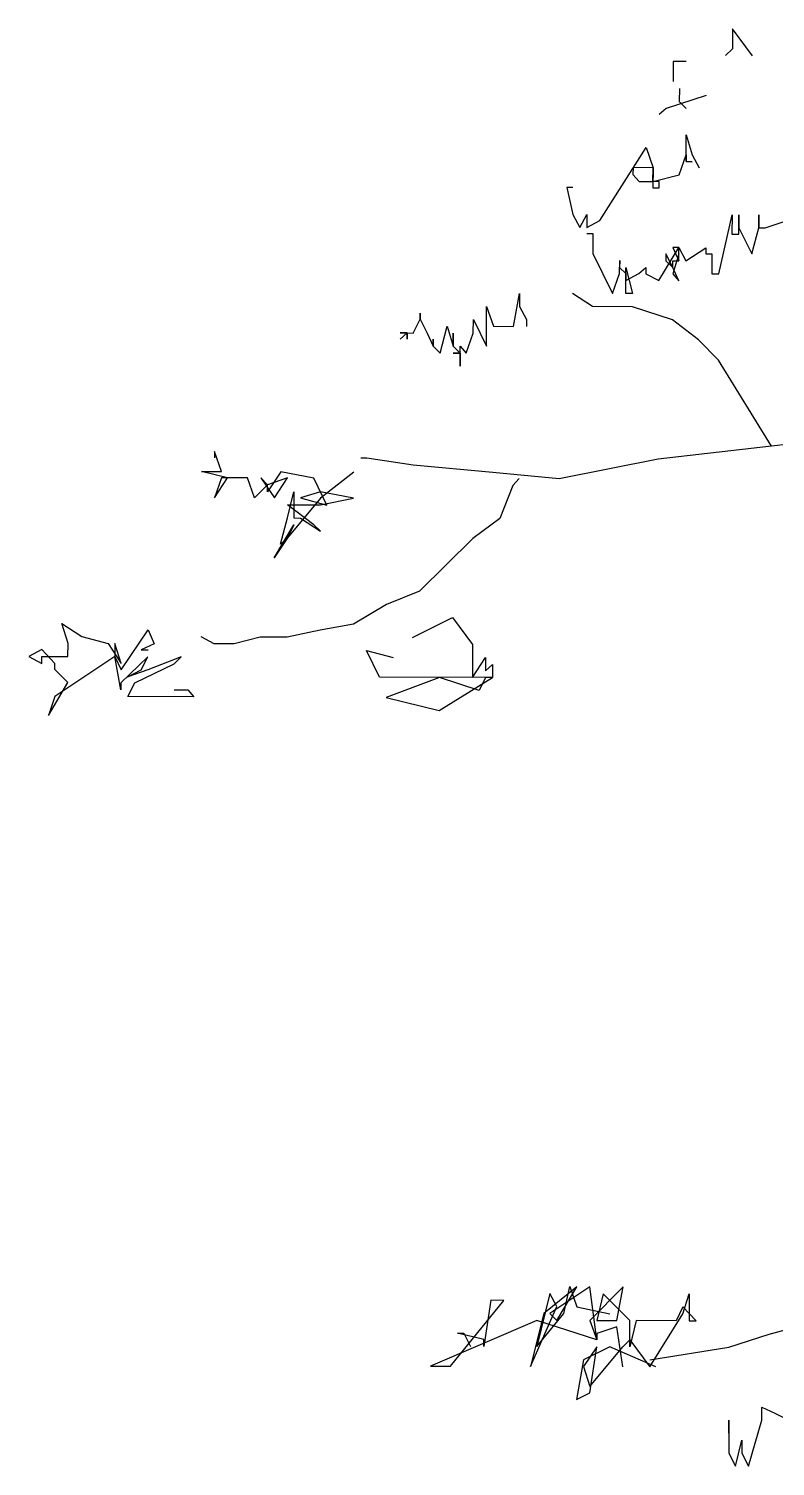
# Model space of a CAD drawing. Extents: x 2.52 to 6.06, y 1.1 to 8.22.
# Drawn here: x 2.522 to 3.239, y 4.554 to 5.935 of the extents above; entities that cross this region are included whole.
import ezdxf

# ---------------------------------------------------------------- set-up
doc = ezdxf.new("R2010")
doc.units = 0
doc.header["$LTSCALE"] = 0.4
doc.header["$MEASUREMENT"] = 0
doc.layers.add('CERCHA', color=7, linetype='CONTINUOUS')

msp = doc.modelspace()

# ---------------------------------------------------------------- linework, layer by layer
at = {"layer": 'CERCHA'}
for p, q in [((3.1977, 5.935), (3.1976, 5.9158)), ((3.2168, 5.9091), (3.1977, 5.935)), ((3.1976, 5.9158), (3.191, 5.9092)), ((3.1407, 5.9034), (3.1407, 5.8842)), ((3.1533, 5.9034), (3.1407, 5.9034)), ((3.1724, 5.8708), (3.134, 5.8584)), ((3.1466, 5.8775), (3.1465, 5.865)), ((3.134, 5.8584), (3.1273, 5.8525)), ((3.1465, 5.865), (3.1532, 5.8583)), ((3.153, 5.8074), (3.1531, 5.8332)), ((3.1531, 5.8332), (3.159, 5.814)), ((3.0702, 5.7507), (3.1147, 5.8208)), ((3.1147, 5.8208), (3.1213, 5.8015)), ((3.1021, 5.8016), (3.102, 5.7949)), ((3.1213, 5.8015), (3.1021, 5.8016)), ((3.1212, 5.7882), (3.1213, 5.8015)), ((3.1213, 5.8015), (3.1212, 5.7823)), ((3.1463, 5.7948), (3.153, 5.814)), ((3.153, 5.814), (3.153, 5.8074)), ((3.1589, 5.8073), (3.153, 5.8074)), ((3.153, 5.8074), (3.1589, 5.8073)), ((3.159, 5.814), (3.1656, 5.8014)), ((3.102, 5.7949), (3.1079, 5.7883)), ((3.1079, 5.7883), (3.1212, 5.7882)), ((3.1212, 5.7882), (3.1463, 5.7948)), ((3.1271, 5.7882), (3.1212, 5.7882)), ((3.1271, 5.7823), (3.1271, 5.7882)), ((3.0385, 5.7826), (3.0443, 5.7567)), ((3.0444, 5.7825), (3.0385, 5.7826)), ((3.1212, 5.7823), (3.1271, 5.7823)), ((3.0443, 5.7567), (3.0509, 5.7441)), ((3.0509, 5.7441), (3.0576, 5.7567)), ((3.0576, 5.7567), (3.0576, 5.7441)), ((3.0576, 5.7441), (3.0702, 5.7507)), ((3.1845, 5.6995), (3.1972, 5.7563)), ((3.1972, 5.7563), (3.1971, 5.7378)), ((3.2038, 5.7563), (3.2038, 5.7437)), ((3.2038, 5.7378), (3.2038, 5.7563)), ((3.223, 5.7562), (3.223, 5.7437)), ((3.223, 5.7437), (3.223, 5.7562)), ((3.2289, 5.7436), (3.2481, 5.7502)), ((3.0576, 5.7382), (3.0635, 5.7382)), ((3.0635, 5.7382), (3.0634, 5.719)), ((3.1971, 5.7378), (3.2038, 5.7378)), ((3.2038, 5.7437), (3.2163, 5.7186)), ((3.2163, 5.7186), (3.223, 5.7437)), ((3.223, 5.7437), (3.2289, 5.7436)), ((3.0634, 5.719), (3.0825, 5.6805)), ((3.1269, 5.693), (3.1462, 5.7247)), ((3.1336, 5.7188), (3.1336, 5.7121)), ((3.1402, 5.7055), (3.1336, 5.7188)), ((3.1402, 5.7247), (3.1461, 5.7121)), ((3.1462, 5.7247), (3.1402, 5.7247)), ((3.1461, 5.7188), (3.1402, 5.6996)), ((3.1461, 5.7121), (3.1462, 5.7247)), ((3.1461, 5.7121), (3.1461, 5.7188)), ((3.1462, 5.7247), (3.1528, 5.7121)), ((3.1528, 5.7121), (3.172, 5.7246)), ((3.172, 5.7246), (3.172, 5.7187)), ((3.172, 5.7187), (3.1779, 5.7187)), ((3.1779, 5.7187), (3.1778, 5.6995)), ((3.0893, 5.7123), (3.0892, 5.7056)), ((3.0892, 5.6997), (3.0893, 5.7123)), ((3.0892, 5.7056), (3.0951, 5.6997)), ((3.0951, 5.7056), (3.1017, 5.6805)), ((3.0951, 5.6997), (3.0951, 5.7056)), ((3.1077, 5.6997), (3.1143, 5.7055)), ((3.1143, 5.7055), (3.1143, 5.6996)), ((3.1336, 5.7121), (3.1402, 5.7055)), ((3.1402, 5.7121), (3.1461, 5.7121)), ((3.1402, 5.7055), (3.1402, 5.7121)), ((3.1461, 5.6929), (3.1402, 5.7055)), ((3.0825, 5.6805), (3.0892, 5.6997)), ((3.0951, 5.693), (3.1077, 5.6997)), ((3.0951, 5.6997), (3.0951, 5.693)), ((3.0951, 5.6805), (3.0951, 5.6997)), ((3.1143, 5.6996), (3.1269, 5.693)), ((3.1402, 5.6996), (3.1461, 5.6929)), ((3.1778, 5.6995), (3.1845, 5.6995)), ((2.9872, 5.649), (2.9932, 5.6808)), ((2.9932, 5.6808), (2.9931, 5.6682)), ((3.0633, 5.668), (3.0441, 5.6806)), ((3.1017, 5.6805), (3.0951, 5.6805)), ((2.9613, 5.6299), (2.9614, 5.6683)), ((2.9614, 5.6683), (2.968, 5.6491)), ((2.9931, 5.6682), (2.9997, 5.6556)), ((3.1017, 5.6679), (3.0633, 5.668)), ((3.1401, 5.6553), (3.1017, 5.6679)), ((2.8911, 5.6426), (2.8978, 5.6559)), ((2.8978, 5.6618), (2.8978, 5.6559)), ((2.8978, 5.6559), (2.8978, 5.6618)), ((2.8978, 5.6559), (2.9044, 5.6426)), ((2.9169, 5.6234), (2.9237, 5.6492)), ((2.9237, 5.6492), (2.9295, 5.63)), ((2.9487, 5.6425), (2.9488, 5.6558)), ((2.9488, 5.6558), (2.9554, 5.6425)), ((2.968, 5.6491), (2.9872, 5.649)), ((2.9997, 5.6556), (2.9997, 5.649)), ((3.1651, 5.636), (3.1401, 5.6553)), ((2.8786, 5.6427), (2.8911, 5.6426)), ((2.8852, 5.6427), (2.8786, 5.6427)), ((2.8786, 5.6368), (2.8852, 5.6427)), ((2.8852, 5.6367), (2.8852, 5.6427)), ((2.8852, 5.6427), (2.8852, 5.6367)), ((2.9044, 5.6426), (2.9103, 5.63)), ((2.9103, 5.6367), (2.9103, 5.63)), ((2.9103, 5.63), (2.9103, 5.6367)), ((2.9295, 5.6425), (2.9295, 5.63)), ((2.9295, 5.63), (2.9295, 5.6425)), ((2.942, 5.6233), (2.9487, 5.6425)), ((2.9554, 5.6425), (2.9613, 5.6299)), ((3.1843, 5.6167), (3.1651, 5.636)), ((2.9103, 5.63), (2.9169, 5.6234)), ((2.9295, 5.63), (2.9361, 5.6233)), ((2.9295, 5.6233), (2.9361, 5.6233)), ((2.9361, 5.6233), (2.9295, 5.6233)), ((2.9361, 5.6108), (2.9362, 5.63)), ((2.9361, 5.6233), (2.9361, 5.6108)), ((2.9362, 5.63), (2.942, 5.6233)), ((3.235, 5.5339), (3.1843, 5.6167)), ((3.286, 5.5397), (3.235, 5.5339)), ((2.7003, 5.5287), (2.7003, 5.5228)), ((2.7069, 5.5095), (2.7003, 5.5287)), ((3.235, 5.5339), (3.1264, 5.5216)), ((2.8465, 5.5224), (2.8406, 5.5224)), ((2.8908, 5.5156), (2.8465, 5.5224)), ((2.9676, 5.5088), (2.8908, 5.5156)), ((3.1264, 5.5216), (3.0311, 5.5027)), ((2.6877, 5.5095), (2.7069, 5.5095)), ((2.7128, 5.5035), (2.6877, 5.5095)), ((2.7069, 5.5036), (2.7002, 5.4844)), ((2.7002, 5.4844), (2.7128, 5.5035)), ((2.732, 5.5035), (2.7069, 5.5036)), ((2.7386, 5.4843), (2.732, 5.5035)), ((2.7512, 5.4968), (2.7386, 5.4843)), ((2.7445, 5.5035), (2.7578, 5.4842)), ((2.7512, 5.4968), (2.7445, 5.5035)), ((2.7638, 5.5093), (2.7511, 5.4901)), ((2.7511, 5.4901), (2.7512, 5.4968)), ((2.7704, 5.5034), (2.7512, 5.4968)), ((2.7578, 5.4842), (2.7704, 5.5034)), ((2.7955, 5.5033), (2.7638, 5.5093)), ((2.808, 5.4774), (2.7955, 5.5033)), ((2.8339, 5.5091), (2.8021, 5.4841)), ((3.0311, 5.5027), (2.9676, 5.5088)), ((2.9927, 5.5028), (2.9868, 5.4962)), ((2.8021, 5.4841), (2.7702, 5.4458)), ((2.7703, 5.465), (2.7763, 5.4901)), ((2.7763, 5.4901), (2.7762, 5.465)), ((2.8021, 5.49), (2.7829, 5.4842)), ((2.7829, 5.4842), (2.808, 5.4774)), ((2.8338, 5.484), (2.8021, 5.49)), ((2.8021, 5.4775), (2.8338, 5.484)), ((2.9868, 5.4962), (2.9741, 5.4644)), ((2.7703, 5.4775), (2.8021, 5.4775)), ((2.7954, 5.4583), (2.7703, 5.4775)), ((2.7576, 5.4266), (2.7762, 5.4583)), ((2.7636, 5.4399), (2.7703, 5.465)), ((2.7762, 5.4583), (2.7702, 5.4458)), ((2.7762, 5.465), (2.7828, 5.4649)), ((2.7828, 5.4649), (2.802, 5.4523)), ((2.802, 5.4523), (2.7954, 5.4583)), ((2.9741, 5.4644), (2.9482, 5.4453)), ((2.7702, 5.4458), (2.7576, 5.4266)), ((2.7702, 5.4458), (2.7636, 5.4399)), ((2.9482, 5.4453), (2.8971, 5.3945)), ((2.8971, 5.3945), (2.8653, 5.382)), ((2.8653, 5.382), (2.8335, 5.3629)), ((2.5536, 5.3637), (2.5728, 5.351)), ((2.5595, 5.3444), (2.5536, 5.3637)), ((2.8335, 5.3629), (2.8017, 5.3571)), ((2.8903, 5.3502), (2.9288, 5.3693)), ((2.9288, 5.3693), (2.9479, 5.3434)), ((2.5728, 5.351), (2.5979, 5.3443)), ((2.6104, 5.3192), (2.6363, 5.3575)), ((2.6363, 5.3575), (2.6422, 5.3442)), ((2.6998, 5.3441), (2.6873, 5.3507)), ((2.7441, 5.3506), (2.719, 5.344)), ((2.77, 5.3505), (2.7441, 5.3506)), ((2.8017, 5.3571), (2.77, 5.3505)), ((2.5343, 5.3386), (2.5218, 5.332)), ((2.5218, 5.332), (2.5343, 5.3253)), ((2.5469, 5.3253), (2.5343, 5.3386)), ((2.5343, 5.332), (2.5594, 5.3319)), ((2.5343, 5.3253), (2.5343, 5.332)), ((2.6045, 5.3318), (2.5468, 5.2935)), ((2.5594, 5.3319), (2.5595, 5.3444)), ((2.5979, 5.3443), (2.6104, 5.3251)), ((2.6045, 5.3443), (2.6045, 5.3318)), ((2.6104, 5.3251), (2.6045, 5.3443)), ((2.6045, 5.3318), (2.6104, 5.3192)), ((2.6103, 5.3), (2.6045, 5.3318)), ((2.6362, 5.3317), (2.6103, 5.3066)), ((2.6422, 5.3442), (2.6296, 5.3383)), ((2.6296, 5.3383), (2.6363, 5.3383)), ((2.6296, 5.3191), (2.6362, 5.3317)), ((2.668, 5.3316), (2.6362, 5.3191)), ((2.6613, 5.325), (2.668, 5.3316)), ((2.719, 5.344), (2.6998, 5.3441)), ((2.846, 5.3378), (2.8718, 5.331)), ((2.8585, 5.3119), (2.846, 5.3378)), ((2.9479, 5.3434), (2.9478, 5.3116)), ((2.5468, 5.3194), (2.5469, 5.3253)), ((2.5594, 5.3068), (2.5468, 5.3194)), ((2.617, 5.3125), (2.6296, 5.3191)), ((2.6362, 5.3191), (2.617, 5.3125)), ((2.6236, 5.3066), (2.6613, 5.325)), ((2.9478, 5.3116), (2.9605, 5.3308)), ((2.9605, 5.3308), (2.9604, 5.3182)), ((2.9604, 5.3182), (2.9671, 5.3241)), ((2.9671, 5.3241), (2.967, 5.3116)), ((2.5408, 5.2751), (2.5594, 5.3068)), ((2.6103, 5.3066), (2.6103, 5.3)), ((2.6169, 5.2933), (2.6236, 5.3066)), ((2.967, 5.3116), (2.8585, 5.3119)), ((2.9161, 5.3117), (2.8651, 5.2926)), ((2.916, 5.28), (2.967, 5.3116)), ((2.9545, 5.2991), (2.9161, 5.3117)), ((2.9604, 5.3116), (2.9545, 5.2991)), ((2.967, 5.3116), (2.9604, 5.3116)), ((2.5468, 5.2935), (2.5408, 5.2751)), ((2.6804, 5.2932), (2.6169, 5.2933)), ((2.6613, 5.2998), (2.6746, 5.2998)), ((2.6746, 5.2998), (2.6804, 5.2932)), ((2.8651, 5.2926), (2.916, 5.28)), ((3.0482, 4.7264), (3.0163, 4.7007)), ((3.0607, 4.7264), (3.0223, 4.7007)), ((3.0289, 4.694), (3.0482, 4.7264)), ((3.0356, 4.7006), (3.0415, 4.7265)), ((3.0415, 4.7265), (3.0481, 4.7072)), ((3.0925, 4.7263), (3.0606, 4.6939)), ((3.0672, 4.6754), (3.0607, 4.7264)), ((3.0865, 4.6938), (3.0925, 4.7263)), ((2.9269, 4.65), (2.978, 4.7133)), ((2.9654, 4.7134), (2.9587, 4.6691)), ((2.978, 4.7133), (2.9654, 4.7134)), ((3.0223, 4.7199), (3.0096, 4.6689)), ((3.0289, 4.7073), (3.0223, 4.7199)), ((3.0733, 4.7197), (3.0673, 4.6939)), ((3.099, 4.6938), (3.0733, 4.7197)), ((3.15, 4.7003), (3.156, 4.7195)), ((3.156, 4.7195), (3.1559, 4.6937)), ((3.0037, 4.6498), (3.0289, 4.7073)), ((3.0163, 4.7007), (3.0037, 4.6498)), ((3.0096, 4.6689), (3.0356, 4.7006)), ((3.0223, 4.7007), (3.0289, 4.694)), ((3.0481, 4.7072), (3.0799, 4.7005)), ((3.1181, 4.6494), (3.15, 4.7003)), ((3.15, 4.707), (3.1434, 4.6937)), ((3.1626, 4.6936), (3.15, 4.707)), ((3.0097, 4.694), (2.9076, 4.65)), ((3.0672, 4.6754), (3.0097, 4.694)), ((3.0606, 4.6939), (3.0672, 4.6754)), ((3.0673, 4.6939), (3.0865, 4.6938)), ((3.0865, 4.6879), (3.0673, 4.6813)), ((3.0923, 4.6495), (3.0865, 4.6879)), ((3.099, 4.6687), (3.099, 4.6938)), ((3.105, 4.6938), (3.099, 4.6687)), ((3.1434, 4.6937), (3.105, 4.6938)), ((3.1559, 4.6937), (3.1626, 4.6936)), ((3.2327, 4.6809), (3.2578, 4.6875)), ((2.9336, 4.6817), (2.9395, 4.6817)), ((2.9587, 4.6757), (2.9336, 4.6817)), ((2.9395, 4.6817), (2.9461, 4.6691)), ((2.9587, 4.6691), (2.9587, 4.6757)), ((3.0672, 4.6688), (3.0546, 4.6496)), ((3.0798, 4.6687), (3.0546, 4.6563)), ((3.0605, 4.6245), (3.0672, 4.6688)), ((3.0605, 4.6304), (3.0923, 4.6687)), ((3.0673, 4.6813), (3.0672, 4.6754)), ((3.124, 4.6494), (3.0798, 4.6687)), ((3.0923, 4.6687), (3.099, 4.6753)), ((3.099, 4.6753), (3.1181, 4.6494)), ((3.1181, 4.6561), (3.1942, 4.6684)), ((3.1942, 4.6684), (3.2327, 4.6809)), ((3.0546, 4.6563), (3.0479, 4.6179)), ((2.9076, 4.65), (2.9269, 4.65)), ((3.0546, 4.6496), (3.0605, 4.6304)), ((3.0479, 4.6179), (3.0605, 4.6245)), ((3.2258, 4.6107), (3.2384, 4.6048)), ((3.2258, 4.5982), (3.2258, 4.6107)), ((3.2384, 4.6048), (3.2517, 4.5981)), ((3.1941, 4.5983), (3.194, 4.5665)), ((3.194, 4.5857), (3.1941, 4.5983)), ((3.2131, 4.5539), (3.2258, 4.5982)), ((3.2006, 4.5539), (3.2066, 4.579)), ((3.2066, 4.579), (3.2065, 4.5665)), ((3.194, 4.5665), (3.2006, 4.5539)), ((3.2065, 4.5665), (3.2131, 4.5539))]:
    msp.add_line(p, q, dxfattribs=at)

doc.saveas('drawing.dxf')
